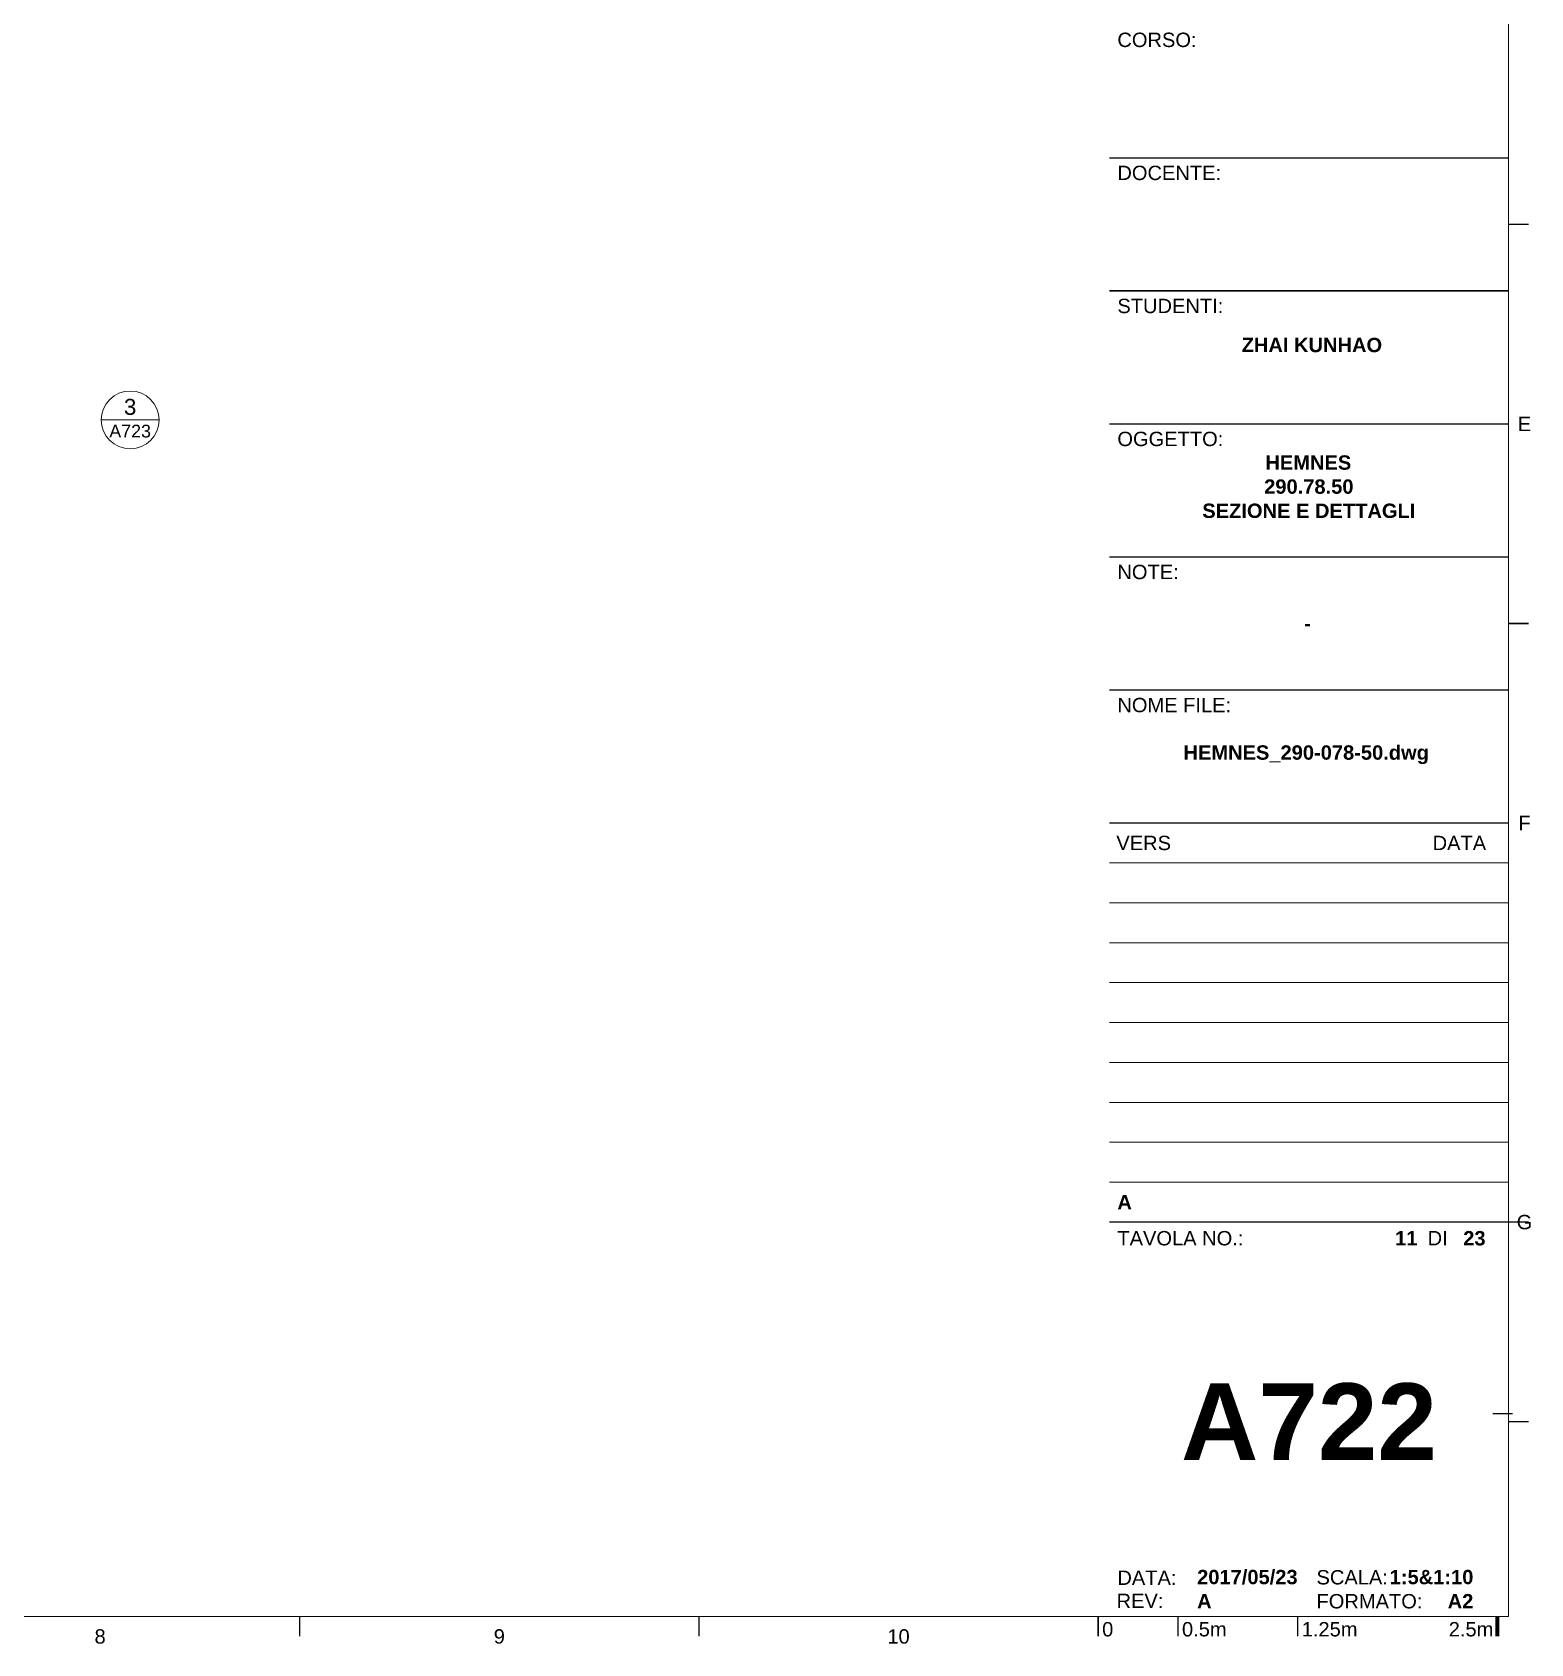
# Paper-space layout 'A722' of a CAD drawing. Header units: centimetres, sheet in millimetres. Extents: x 13 to 579, y 10 to 416.
# Drawn here: x 388.1 to 575.8, y 10.1 to 212 of the extents above; entities that cross this region are included whole.
import ezdxf
from ezdxf.enums import TextEntityAlignment as Align

# ---------------------------------------------------------------- set-up
doc = ezdxf.new("R2010")
doc.units = ezdxf.units.CM
for name, color, linetype, lineweight in [('A-ANNO-SYMB', 3, 'Continuous', 18), ('G-ANNO-TEXT', 3, 'Continuous', 18), ('G-ANNO-TTLB', 3, 'Continuous', 18)]:
    doc.layers.add(name, color=color, linetype=linetype, lineweight=lineweight)
doc.styles.add('ARIAL', font='arial.ttf')
doc.styles.add('ARIAL-BOLD', font='arialbd.ttf')
doc.styles.add('E-ARIAL', font='arial.ttf')

# ---------------------------------------------------------------- blocks, each defined once
blk = doc.blocks.new('DETAGLI')
at = {"layer": 'A-ANNO-SYMB', "linetype": 'Continuous'}
blk.add_line((486.66, 356.17), (504.76, 356.17), dxfattribs=at)
blk.add_circle((495.71, 356.17), 9.05, dxfattribs=at)
for tag, p in [('TAVOLA', (495.71, 362.76)), ('SEZIONE', (495.71, 354.67))]:
    blk.add_attdef(tag, text='', height=5, dxfattribs=at).set_placement(p, align=Align.TOP_CENTER)
blk = doc.blocks.new('*U50')
at = {"layer": 'G-ANNO-TTLB'}
for points, const_width in [([(0, -2.5), (0, 0)], 0.18), ([(10, 0), (10, -2.5)], 0.18), ([(25, 0), (25, -2.5)], 0.18), ([(50, 0), (50, -2.5)], 0.48)]:
    blk.add_lwpolyline(points, dxfattribs=dict(at, const_width=const_width))
at = {"layer": 'G-ANNO-TEXT', "style": 'E-ARIAL'}
blk.add_text('0', height=1.8, dxfattribs=at).set_placement((1.2, -0.7), align=Align.TOP_CENTER)
for s, p in [('0.5m', (10.5, -2.5)), ('1.25m', (25.5, -2.5))]:
    blk.add_text(s, height=1.8, dxfattribs=at).set_placement(p)
blk.add_text('2.5m', height=1.8, dxfattribs=at).set_placement((49.5, -2.5), align=Align.RIGHT)
blk = doc.blocks.new('BLOCK_TITLE')
at = {"layer": 'G-ANNO-TTLB'}
for points, const_width in [([(0, 183.33), (-50, 183.33)], 0.18), ([(0, 166.67), (-50, 166.67)], 0.18), ([(-50, 166.67), (0, 166.67)], 0.18), ([(-50, 150), (0, 150)], 0.18), ([(-50, 150), (0, 150)], 0.18), ([(-50, 150), (0, 150)], 0.18), ([(-50, 150), (0, 150)], 0.18), ([(-50, 133.33), (0, 133.33)], 0.18), ([(-50, 116.67), (0, 116.67)], 0.18), ([(-50, 116.67), (0, 116.67)], 0.18), ([(-50, 100), (0, 100)], 0.18), ([(-50, 95), (0, 95)], 0.12), ([(-50, 90), (0, 90)], 0.12), ([(-50, 85), (0, 85)], 0.12), ([(-50, 80), (0, 80)], 0.12), ([(-50, 75), (0, 75)], 0.12), ([(-50, 70), (0, 70)], 0.12), ([(-50, 65), (0, 65)], 0.12), ([(-50, 60), (0, 60)], 0.12), ([(-50, 55), (0, 55)], 0.12), ([(-50, 50), (0, 50)], 0.18), ([(-50, 50), (0, 50)], 0.18)]:
    blk.add_lwpolyline(points, dxfattribs=dict(at, const_width=const_width))
at = {"layer": 'G-ANNO-TTLB', "const_width": 0.18, "flags": 128}
blk.add_lwpolyline([(2.5, 50), (0, 50)], dxfattribs=at)
blk.add_lwpolyline([(2.5, 50), (0, 50)], dxfattribs=at)
at = {"layer": 'G-ANNO-TEXT', "style": 'ARIAL'}
for s, p in [('CORSO:', (-49, 199.02)), ('DOCENTE:', (-49, 182.35)), ('STUDENTI:', (-49, 165.68)), ('OGGETTO:', (-49, 149.02)), ('NOTE:', (-49, 132.35)), ('NOME FILE:', (-49, 115.68)), ('TAVOLA NO.:', (-49, 48.88))]:
    blk.add_text(s, height=1.8, dxfattribs=at).set_placement(p, align=Align.TOP_LEFT)
for s, p in [('VERS', (-49.13, 97.5)), ('DI', (-10.14, 47.99)), ('DATA:', (-49, 5.44)), ('SCALA:', (-24.06, 5.5)), ('REV:', (-49.1, 2.54)), ('FORMATO:', (-24.06, 2.5))]:
    blk.add_text(s, height=1.8, dxfattribs=at).set_placement(p, align=Align.MIDDLE_LEFT)
blk.add_text('DATA', height=1.8, dxfattribs=at).set_placement((-2.81, 97.5), align=Align.MIDDLE_RIGHT)
at = {"layer": 'G-ANNO-TEXT', "style": 'ARIAL-BOLD'}
for tag, p, height in [('PROJECT_TITLE_001', (-41.2, 228.22), 3.6), ('PROJECT_TITLE_002', (-36.08, 222.16), 3.6), ('PROJECT_TITLE_003', (-34.58, 216.1), 3.6), ('STUDENTS_001', (-30.84, 153.05), 1.8), ('DRAWING_TITLE_001', (-32.36, 142.66), 1.8), ('NOTES_001', (-25.17, 124.1), 1.8), ('FILENAME_001', (-38.65, 109.01), 1.8)]:
    blk.add_attdef(tag, p, '', height=height, dxfattribs=at)
at = {"layer": 'G-ANNO-TEXT', "style": 'ARIAL-BOLD', "flags": 2}
for tag, p in [('CLASS_001', (-38.72, 194.27)), ('CLASS_002', (-34.96, 191.24)), ('PROFESSOR_001', (-35.55, 175.36))]:
    blk.add_attdef(tag, p, '', height=1.8, dxfattribs=at)
at = {"layer": 'G-ANNO-TEXT', "style": 'ARIAL-BOLD'}
for tag, p in [('VERSION_9', (-49, 92.5)), ('VERSION_8', (-49, 87.5)), ('VERSION_7', (-49, 82.5)), ('VERSION_6', (-49, 77.5)), ('VERSION_5', (-49, 72.5)), ('VERSION_4', (-49, 67.5)), ('VERSION_3', (-49, 62.5)), ('VERSION_2', (-49, 57.5)), ('VERSION_1', (-49, 52.5)), ('SHEET_TOTAL', (-5.68, 47.98)), ('DATE', (-39.01, 5.53)), ('REV', (-39.01, 2.51))]:
    blk.add_attdef(tag, text='', height=1.8, dxfattribs=at).set_placement(p, align=Align.MIDDLE_LEFT)
for tag, p in [('DATA_9', (-2.81, 92.5)), ('DATA_8', (-2.81, 87.5)), ('DATA_7', (-2.81, 82.5)), ('DATA_6', (-2.81, 77.5)), ('DATA_5', (-2.81, 72.5)), ('DATA_4', (-2.81, 67.5)), ('DATA_3', (-2.81, 62.5)), ('DATA_2', (-2.81, 57.5)), ('DATA_1', (-2.81, 52.5)), ('SHEET_COPY', (-11.42, 47.98)), ('SCALE', (-4.42, 5.53))]:
    blk.add_attdef(tag, text='', height=1.8, dxfattribs=at).set_placement(p, align=Align.MIDDLE_RIGHT)
blk.add_attdef('SHEET', text='', height=9.6, dxfattribs=at).set_placement((-25, 25), align=Align.MIDDLE_CENTER)

psp = doc.layouts.new('A722')

# ---------------------------------------------------------------- linework, layer by layer
at = {"layer": 'G-ANNO-TTLB'}
for p, q in [((573.05, 13.48), (573.05, 411.89)), ((15.64, 13.48), (573.05, 13.48))]:
    psp.add_line(p, q, dxfattribs=at)
at = {"layer": 'G-ANNO-TTLB', "const_width": 0.18, "flags": 128}
for points in [[(575.55, 187.89), (573.05, 187.89)], [(575.55, 137.89), (573.05, 137.89)], [(573.56, 38.88), (571.06, 38.88)], [(575.55, 37.89), (573.05, 37.89)], [(421.64, 13.48), (421.64, 10.98)], [(471.64, 13.48), (471.64, 10.98)], [(521.64, 13.48), (521.64, 10.98)], [(571.64, 13.48), (571.64, 10.98)]]:
    psp.add_lwpolyline(points, dxfattribs=at)

# ---------------------------------------------------------------- block references
psp.add_blockref('*U50', (521.64, 13.48))
at = {"layer": 'A-ANNO-SYMB'}
ref = psp.add_blockref('DETAGLI', (202.12, 20.92), dxfattribs=dict(at, xscale=0.4, yscale=0.4, zscale=0.4))
ref.add_attrib('SEZIONE', 'A723', dxfattribs={"linetype": 'Continuous', "height": 1.6, "style": 'ARIAL'}).set_placement((400.4, 162.79), align=Align.TOP_CENTER)
ref.add_attrib('TAVOLA', '3', dxfattribs={"linetype": 'Continuous', "height": 2, "style": 'ARIAL'}).set_placement((400.4, 166.03), align=Align.TOP_CENTER)

# ---------------------------------------------------------------- texts
at = {"layer": 'G-ANNO-TEXT', "style": 'ARIAL'}
for s, p in [('E', (575.04, 162.89)), ('F', (575.04, 112.89)), ('G', (575.04, 62.89)), ('8', (396.64, 10.98)), ('9', (446.64, 10.98)), ('10', (496.64, 10.98))]:
    psp.add_text(s, height=1.8, dxfattribs=at).set_placement(p, align=Align.MIDDLE_CENTER)

# ---------------------------------------------------------------- next in the draw order: block references
ref = psp.add_blockref('BLOCK_TITLE', (573.05, 12.89))
ref.add_attrib('SHEET_COPY', '11', dxfattribs={"layer": 'G-ANNO-TEXT', "height": 1.8, "style": 'ARIAL-BOLD'}).set_placement((561.63, 60.87), align=Align.MIDDLE_RIGHT)
ref.add_attrib('SHEET_TOTAL', '23', dxfattribs={"layer": 'G-ANNO-TEXT', "height": 1.8, "style": 'ARIAL-BOLD'}).set_placement((567.37, 60.87), align=Align.MIDDLE_LEFT)
ref.add_attrib('SCALE', '1:5&1:10', dxfattribs={"layer": 'G-ANNO-TEXT', "height": 1.8, "style": 'ARIAL-BOLD'}).set_placement((568.64, 18.42), align=Align.MIDDLE_RIGHT)
ref.add_attrib('REV', 'A', dxfattribs={"layer": 'G-ANNO-TEXT', "height": 1.8, "style": 'ARIAL-BOLD'}).set_placement((534.04, 15.4), align=Align.MIDDLE_LEFT)
ref.add_attrib('DATE', '2017/05/23', dxfattribs={"layer": 'G-ANNO-TEXT', "height": 1.8, "style": 'ARIAL-BOLD'}).set_placement((534.04, 18.42), align=Align.MIDDLE_LEFT)
ref.add_attrib('SHEET', 'A722', dxfattribs={"layer": 'G-ANNO-TEXT', "height": 9.6, "style": 'ARIAL-BOLD'}).set_placement((548.05, 37.89), align=Align.MIDDLE_CENTER)
ref.add_attrib('VERSION_1', 'A', dxfattribs={"layer": 'G-ANNO-TEXT', "height": 1.8, "style": 'ARIAL-BOLD'}).set_placement((524.05, 65.39), align=Align.MIDDLE_LEFT)
ref.add_attrib('FILENAME_001', 'HEMNES_290-078-50.dwg', (532.33, 120.82), dxfattribs={"layer": 'G-ANNO-TEXT', "height": 1.8, "style": 'ARIAL-BOLD'})
ref.add_attrib('NOTES_001', '-', (547.46, 136.99), dxfattribs={"layer": 'G-ANNO-TEXT', "height": 1.8, "style": 'ARIAL-BOLD'})
ref.add_attrib('DRAWING_TITLE_001', 'HEMNES', (542.59, 157.15), dxfattribs={"layer": 'G-ANNO-TEXT', "height": 1.8, "style": 'ARIAL-BOLD'})
ref.add_attrib('STUDENTS_001', 'ZHAI KUNHAO', (539.61, 171.88), dxfattribs={"layer": 'G-ANNO-TEXT', "height": 1.8, "style": 'ARIAL-BOLD'})
ref.add_attrib('A1', 'A2', (565.42, 14.49), dxfattribs={"layer": 'G-ANNO-TEXT', "height": 1.8, "style": 'ARIAL-BOLD'})
ref.add_attrib('DRAWING_TITLE_002', '290.78.50', (542.44, 154.14), dxfattribs={"layer": 'G-ANNO-TEXT', "height": 1.8, "style": 'ARIAL-BOLD'})
ref.add_attrib('DRAWING_TITLE_003', 'SEZIONE E DETTAGLI', (534.69, 151.11), dxfattribs={"layer": 'G-ANNO-TEXT', "height": 1.8, "style": 'ARIAL-BOLD'})

doc.saveas('drawing.dxf')
